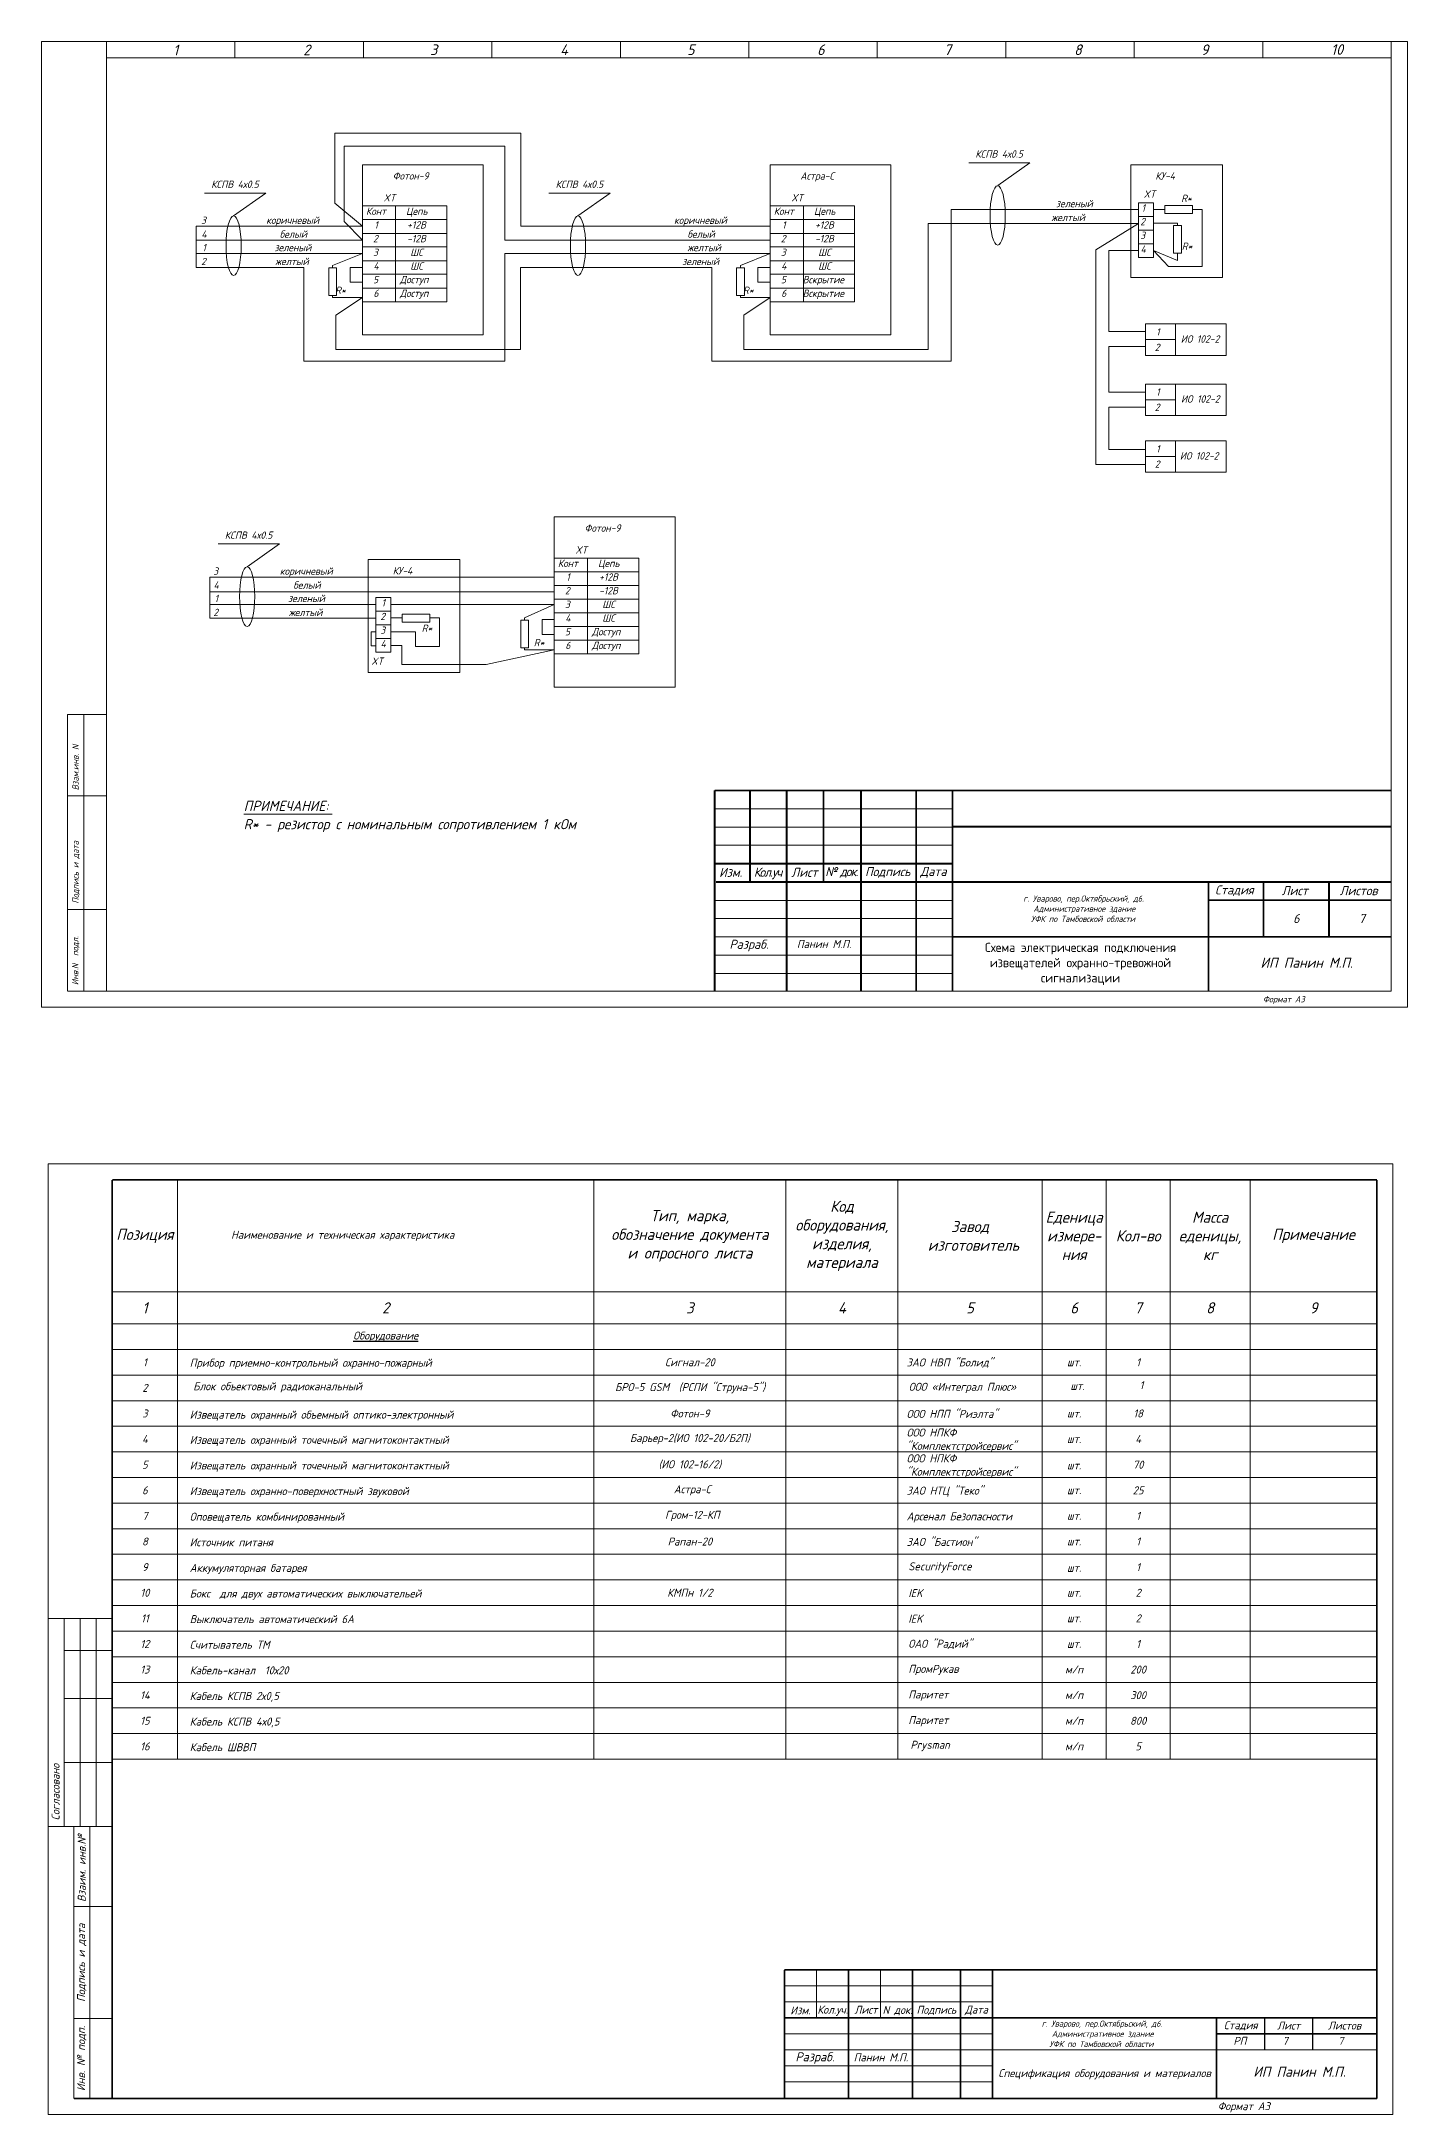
# Model space of a CAD drawing. Header units: inches. Extents: x 859 to 3530, y 393 to 1744.
# Drawn here: x 3395.4 to 3529.8, y 919.7 to 1123.7 of the extents above; entities that cross this region are included whole.
import ezdxf

# ---------------------------------------------------------------- set-up
doc = ezdxf.new("R2010")
doc.units = ezdxf.units.IN
doc.header["$MEASUREMENT"] = 0
doc.linetypes.add('Caddy_Solid', pattern=[0])
doc.linetypes.add('НЕВИДИМАЯ', pattern=[9.525, 6.35, -3.175])
doc.layers.add('DESC', color=7, linetype='Continuous')
doc.styles.get("Standard").update_dxf_attribs({"font": 'GOST_Common Italic_0.ttf'})

msp = doc.modelspace()

# ---------------------------------------------------------------- linework, layer by layer
at = {"layer": 'DESC', "linetype": 'Caddy_Solid', "lineweight": 15}
for p, q in [((3401.81, 1122.11), (3401.81, 1123.71)), ((3401.81, 1122.09), (3528.21, 1122.09)), ((3401.81, 1122.09), (3401.81, 1030.27)), ((3414.45, 1122.11), (3414.45, 1123.71)), ((3427.09, 1122.11), (3427.09, 1123.71)), ((3439.73, 1122.11), (3439.73, 1123.71)), ((3452.37, 1122.11), (3452.37, 1123.71)), ((3465.01, 1122.11), (3465.01, 1123.71)), ((3477.65, 1122.11), (3477.65, 1123.71)), ((3490.29, 1122.11), (3490.29, 1123.71)), ((3502.93, 1122.11), (3502.93, 1123.71)), ((3515.57, 1122.11), (3515.57, 1123.71)), ((3528.21, 1122.11), (3528.21, 1123.71)), ((3528.21, 1122.09), (3528.21, 1030.27)), ((3397.97, 1030.29), (3397.97, 1057.49)), ((3397.97, 1057.49), (3401.81, 1057.49)), ((3399.57, 1057.49), (3399.57, 1030.29)), ((3397.97, 1049.47), (3401.81, 1049.47)), ((3397.97, 1038.29), (3401.81, 1038.29)), ((3528.21, 1030.27), (3397.97, 1030.27))]:
    msp.add_line(p, q, dxfattribs=at)
at = {"layer": 'DESC', "color": 0, "lineweight": 15}
for p, q in [((3424.27, 1107.8), (3424.27, 1114.7)), ((3424.27, 1114.7), (3442.58, 1114.7)), ((3442.58, 1114.7), (3442.58, 1105.54)), ((3425.2, 1106.01), (3425.2, 1113.4)), ((3425.2, 1113.4), (3441.01, 1113.4)), ((3441.01, 1113.4), (3441.01, 1104.17)), ((3492.66, 1111.77), (3486.64, 1111.77)), ((3489.49, 1109.53), (3492.66, 1111.77)), ((3417.48, 1108.79), (3411.46, 1108.79)), ((3414.32, 1106.55), (3417.48, 1108.79)), ((3426.99, 1105.54), (3424.27, 1107.8)), ((3451.37, 1108.79), (3445.34, 1108.79)), ((3448.2, 1106.55), (3451.37, 1108.79)), ((3503.35, 1107.84), (3504.81, 1107.84)), ((3503.35, 1107.84), (3503.35, 1102.46)), ((3504.81, 1107.84), (3504.81, 1106.5)), ((3426.99, 1104.17), (3425.2, 1106.01)), ((3426.99, 1107.53), (3430.26, 1107.53)), ((3430.26, 1106.18), (3426.99, 1106.18)), ((3426.99, 1106.18), (3430.26, 1106.18)), ((3430.26, 1107.53), (3430.26, 1106.18)), ((3430.26, 1107.53), (3435.29, 1107.53)), ((3435.29, 1106.18), (3430.26, 1106.18)), ((3430.26, 1106.18), (3430.26, 1104.83)), ((3430.26, 1106.18), (3435.29, 1106.18)), ((3435.29, 1107.53), (3435.29, 1106.18)), ((3435.29, 1106.18), (3435.29, 1104.83)), ((3467.11, 1107.53), (3470.39, 1107.53)), ((3470.39, 1106.18), (3467.11, 1106.18)), ((3467.11, 1106.18), (3470.39, 1106.18)), ((3470.39, 1107.53), (3470.39, 1106.18)), ((3470.39, 1107.53), (3475.41, 1107.53)), ((3475.41, 1106.18), (3470.39, 1106.18)), ((3470.39, 1106.18), (3470.39, 1104.83)), ((3470.39, 1106.18), (3475.41, 1106.18)), ((3475.41, 1107.53), (3475.41, 1106.18)), ((3475.41, 1106.18), (3475.41, 1104.83)), ((3482.65, 1093.4), (3482.65, 1105.81)), ((3482.65, 1105.81), (3491.86, 1105.81)), ((3484.92, 1092.26), (3484.92, 1107.18)), ((3484.92, 1107.18), (3491.86, 1107.18)), ((3503.35, 1107.18), (3491.86, 1107.18)), ((3503.35, 1105.81), (3491.86, 1105.81)), ((3503.35, 1105.81), (3499.16, 1103.2)), ((3504.81, 1106.5), (3503.35, 1106.5)), ((3503.35, 1106.5), (3504.81, 1106.5)), ((3505.74, 1107.17), (3504.81, 1107.17)), ((3504.81, 1106.5), (3504.81, 1105.15)), ((3504.81, 1105.82), (3507.18, 1105.82)), ((3505.93, 1107.17), (3505.74, 1107.17)), ((3508.65, 1107.56), (3505.93, 1107.56)), ((3505.93, 1107.56), (3505.93, 1106.78)), ((3505.93, 1106.78), (3508.65, 1106.78)), ((3507.18, 1105.82), (3507.18, 1105.77)), ((3507.18, 1105.59), (3507.18, 1105.77)), ((3508.65, 1106.78), (3508.65, 1107.56)), ((3508.65, 1107.17), (3508.89, 1107.17)), ((3508.89, 1107.17), (3509.61, 1107.17)), ((3509.61, 1107.17), (3509.61, 1101.58)), ((3426.99, 1105.54), (3410.65, 1105.54)), ((3410.65, 1105.54), (3410.65, 1101.48)), ((3426.99, 1104.17), (3410.65, 1104.17)), ((3430.26, 1104.83), (3426.99, 1104.83)), ((3426.99, 1104.83), (3430.26, 1104.83)), ((3435.29, 1104.83), (3430.26, 1104.83)), ((3430.26, 1104.83), (3430.26, 1103.49)), ((3430.26, 1104.83), (3435.29, 1104.83)), ((3435.29, 1104.83), (3435.29, 1103.49)), ((3441.01, 1104.17), (3456, 1104.17)), ((3442.58, 1105.54), (3455.61, 1105.54)), ((3467.11, 1105.54), (3455.61, 1105.54)), ((3467.11, 1104.17), (3455.61, 1104.17)), ((3470.39, 1104.83), (3467.11, 1104.83)), ((3467.11, 1104.83), (3470.39, 1104.83)), ((3475.41, 1104.83), (3470.39, 1104.83)), ((3470.39, 1104.83), (3470.39, 1103.49)), ((3470.39, 1104.83), (3475.41, 1104.83)), ((3475.41, 1104.83), (3475.41, 1103.49)), ((3504.81, 1105.15), (3503.35, 1105.15)), ((3503.35, 1105.15), (3504.81, 1105.15)), ((3504.81, 1103.81), (3503.35, 1103.81)), ((3503.35, 1103.81), (3504.81, 1103.81)), ((3504.81, 1105.15), (3504.81, 1103.81)), ((3504.81, 1103.81), (3504.81, 1102.46)), ((3507.58, 1105.59), (3506.79, 1105.59)), ((3506.79, 1105.59), (3506.79, 1102.87)), ((3507.58, 1102.87), (3507.58, 1105.59)), ((3426.99, 1102.84), (3410.65, 1102.84)), ((3424.06, 1101.67), (3426.99, 1102.84)), ((3424.06, 1101.43), (3424.06, 1101.67)), ((3430.26, 1103.49), (3426.99, 1103.49)), ((3426.99, 1103.49), (3430.26, 1103.49)), ((3430.26, 1102.14), (3426.99, 1102.14)), ((3426.99, 1102.14), (3430.26, 1102.14)), ((3435.29, 1103.49), (3430.26, 1103.49)), ((3430.26, 1103.49), (3430.26, 1102.14)), ((3430.26, 1103.49), (3435.29, 1103.49)), ((3435.29, 1102.14), (3430.26, 1102.14)), ((3430.26, 1102.14), (3430.26, 1100.8)), ((3430.26, 1102.14), (3435.29, 1102.14)), ((3435.29, 1103.49), (3435.29, 1102.14)), ((3435.29, 1102.14), (3435.29, 1100.8)), ((3441.01, 1092.26), (3441.01, 1102.84)), ((3441.01, 1102.84), (3455.61, 1102.84)), ((3467.11, 1102.84), (3455.61, 1102.84)), ((3464.19, 1101.67), (3467.11, 1102.84)), ((3464.19, 1101.43), (3464.19, 1101.67)), ((3470.39, 1103.49), (3467.11, 1103.49)), ((3467.11, 1103.49), (3470.39, 1103.49)), ((3470.39, 1102.14), (3467.11, 1102.14)), ((3467.11, 1102.14), (3470.39, 1102.14)), ((3475.41, 1103.49), (3470.39, 1103.49)), ((3470.39, 1103.49), (3470.39, 1102.14)), ((3470.39, 1103.49), (3475.41, 1103.49)), ((3475.41, 1102.14), (3470.39, 1102.14)), ((3470.39, 1102.14), (3470.39, 1100.8)), ((3470.39, 1102.14), (3475.41, 1102.14)), ((3475.41, 1103.49), (3475.41, 1102.14)), ((3475.41, 1102.14), (3475.41, 1100.8)), ((3499.16, 1103.2), (3499.16, 1082.08)), ((3500.42, 1095.16), (3500.42, 1103.13)), ((3500.42, 1103.13), (3503.35, 1103.13)), ((3503.35, 1102.46), (3504.81, 1102.46)), ((3506.3, 1101.58), (3504.81, 1103.13)), ((3507.18, 1102.17), (3504.81, 1103.13)), ((3506.79, 1102.87), (3507.58, 1102.87)), ((3507.18, 1102.87), (3507.18, 1102.63)), ((3507.18, 1102.63), (3507.18, 1102.17)), ((3421.24, 1101.48), (3410.65, 1101.48)), ((3421.24, 1101.48), (3421.24, 1092.26)), ((3423.67, 1101.43), (3423.67, 1098.71)), ((3424.45, 1101.43), (3423.67, 1101.43)), ((3424.45, 1098.71), (3424.45, 1101.43)), ((3426.99, 1101.48), (3425.77, 1101.48)), ((3425.77, 1101.48), (3425.77, 1100.04)), ((3425.77, 1100.04), (3426.99, 1100.04)), ((3430.26, 1100.8), (3426.99, 1100.8)), ((3426.99, 1100.8), (3430.26, 1100.8)), ((3435.29, 1100.8), (3430.26, 1100.8)), ((3430.26, 1100.8), (3430.26, 1099.45)), ((3430.26, 1100.8), (3435.29, 1100.8)), ((3435.29, 1100.8), (3435.29, 1099.45)), ((3442.53, 1093.4), (3442.53, 1101.48)), ((3442.53, 1101.48), (3455.61, 1101.48)), ((3461.36, 1101.48), (3455.61, 1101.48)), ((3461.36, 1101.48), (3461.36, 1092.26)), ((3463.79, 1101.43), (3463.79, 1098.71)), ((3464.58, 1101.43), (3463.79, 1101.43)), ((3464.58, 1098.71), (3464.58, 1101.43)), ((3467.11, 1101.48), (3465.89, 1101.48)), ((3465.89, 1101.48), (3465.89, 1100.04)), ((3465.89, 1100.04), (3467.11, 1100.04)), ((3470.39, 1100.8), (3467.11, 1100.8)), ((3467.11, 1100.8), (3470.39, 1100.8)), ((3475.41, 1100.8), (3470.39, 1100.8)), ((3470.39, 1100.8), (3470.39, 1099.45)), ((3470.39, 1100.8), (3475.41, 1100.8)), ((3475.41, 1100.8), (3475.41, 1099.45)), ((3509.61, 1101.58), (3506.3, 1101.58)), ((3423.67, 1098.71), (3424.45, 1098.71)), ((3424.06, 1098.71), (3424.06, 1098.52)), ((3424.06, 1098.52), (3426.99, 1098.52)), ((3426.99, 1098.52), (3424.38, 1096.77)), ((3430.26, 1099.45), (3426.99, 1099.45)), ((3426.99, 1099.45), (3430.26, 1099.45)), ((3430.26, 1098.1), (3426.99, 1098.1)), ((3435.29, 1099.45), (3430.26, 1099.45)), ((3430.26, 1099.45), (3430.26, 1098.1)), ((3430.26, 1099.45), (3435.29, 1099.45)), ((3435.29, 1098.1), (3430.26, 1098.1)), ((3435.29, 1099.45), (3435.29, 1098.1)), ((3463.79, 1098.71), (3464.58, 1098.71)), ((3464.19, 1098.71), (3464.19, 1098.52)), ((3464.19, 1098.52), (3467.11, 1098.52)), ((3467.11, 1098.52), (3464.5, 1096.77)), ((3470.39, 1099.45), (3467.11, 1099.45)), ((3467.11, 1099.45), (3470.39, 1099.45)), ((3470.39, 1098.1), (3467.11, 1098.1)), ((3475.41, 1099.45), (3470.39, 1099.45)), ((3470.39, 1099.45), (3470.39, 1098.1)), ((3470.39, 1099.45), (3475.41, 1099.45)), ((3475.41, 1098.1), (3470.39, 1098.1)), ((3475.41, 1099.45), (3475.41, 1098.1)), ((3424.38, 1096.77), (3424.38, 1093.4)), ((3464.5, 1096.77), (3464.5, 1093.4)), ((3504.03, 1095.16), (3500.42, 1095.16)), ((3500.42, 1089.19), (3500.42, 1093.69)), ((3500.42, 1093.69), (3504.03, 1093.69)), ((3504.03, 1094.37), (3506.99, 1094.37)), ((3421.24, 1092.26), (3441.01, 1092.26)), ((3424.38, 1093.4), (3442.53, 1093.4)), ((3461.36, 1092.26), (3484.92, 1092.26)), ((3464.5, 1093.4), (3482.65, 1093.4)), ((3504.03, 1089.19), (3500.42, 1089.19)), ((3500.42, 1083.56), (3500.42, 1087.74)), ((3500.42, 1087.74), (3504.03, 1087.74)), ((3504.03, 1088.46), (3506.99, 1088.46)), ((3504.03, 1083.56), (3500.42, 1083.56)), ((3499.16, 1082.08), (3504.03, 1082.08)), ((3504.03, 1082.87), (3506.99, 1082.87)), ((3418.82, 1074.26), (3412.79, 1074.26)), ((3415.65, 1072.02), (3418.82, 1074.26)), ((3445.87, 1071.01), (3411.98, 1071.01)), ((3411.98, 1071.01), (3411.98, 1066.95)), ((3445.87, 1072.88), (3449.15, 1072.88)), ((3449.15, 1071.53), (3445.87, 1071.53)), ((3445.87, 1071.53), (3449.15, 1071.53)), ((3449.15, 1072.88), (3449.15, 1071.53)), ((3449.15, 1072.88), (3454.18, 1072.88)), ((3454.18, 1071.53), (3449.15, 1071.53)), ((3449.15, 1071.53), (3449.15, 1070.19)), ((3449.15, 1071.53), (3454.18, 1071.53)), ((3454.18, 1072.88), (3454.18, 1071.53)), ((3454.18, 1071.53), (3454.18, 1070.19)), ((3445.87, 1069.56), (3411.98, 1069.56)), ((3428.32, 1069), (3429.78, 1069)), ((3428.32, 1069), (3428.32, 1063.61)), ((3429.78, 1069), (3429.78, 1067.65)), ((3449.15, 1070.19), (3445.87, 1070.19)), ((3445.87, 1070.19), (3449.15, 1070.19)), ((3454.18, 1070.19), (3449.15, 1070.19)), ((3449.15, 1070.19), (3449.15, 1068.84)), ((3449.15, 1070.19), (3454.18, 1070.19)), ((3454.18, 1070.19), (3454.18, 1068.84)), ((3428.32, 1068.31), (3411.98, 1068.31)), ((3428.32, 1066.95), (3411.98, 1066.95)), ((3429.78, 1067.65), (3428.32, 1067.65)), ((3428.32, 1067.65), (3429.78, 1067.65)), ((3429.78, 1068.32), (3445.87, 1068.32)), ((3429.78, 1067.65), (3429.78, 1066.3)), ((3430.71, 1066.98), (3429.78, 1066.98)), ((3430.9, 1066.98), (3430.71, 1066.98)), ((3433.62, 1067.37), (3430.9, 1067.37)), ((3430.9, 1067.37), (3430.9, 1066.58)), ((3433.62, 1066.58), (3433.62, 1067.37)), ((3433.62, 1066.98), (3433.86, 1066.98)), ((3433.86, 1066.98), (3434.58, 1066.98)), ((3434.58, 1066.98), (3434.58, 1064.18)), ((3442.95, 1067), (3445.87, 1068.32)), ((3442.95, 1066.76), (3442.95, 1067)), ((3449.15, 1068.84), (3445.87, 1068.84)), ((3445.87, 1068.84), (3449.15, 1068.84)), ((3449.15, 1067.49), (3445.87, 1067.49)), ((3445.87, 1067.49), (3449.15, 1067.49)), ((3454.18, 1068.84), (3449.15, 1068.84)), ((3449.15, 1068.84), (3449.15, 1067.49)), ((3449.15, 1068.84), (3454.18, 1068.84)), ((3454.18, 1067.49), (3449.15, 1067.49)), ((3449.15, 1067.49), (3449.15, 1066.15)), ((3449.15, 1067.49), (3454.18, 1067.49)), ((3454.18, 1068.84), (3454.18, 1067.49)), ((3454.18, 1067.49), (3454.18, 1066.15)), ((3428.32, 1065.61), (3427.84, 1065.61)), ((3427.84, 1065.61), (3427.84, 1064.25)), ((3429.78, 1066.3), (3428.32, 1066.3)), ((3428.32, 1066.3), (3429.78, 1066.3)), ((3429.78, 1064.96), (3428.32, 1064.96)), ((3428.32, 1064.96), (3429.78, 1064.96)), ((3429.78, 1066.3), (3429.78, 1064.96)), ((3432.21, 1065.63), (3429.78, 1065.63)), ((3429.78, 1064.96), (3429.78, 1063.61)), ((3430.9, 1066.58), (3433.62, 1066.58)), ((3432.21, 1064.18), (3432.21, 1065.63)), ((3442.56, 1066.76), (3442.56, 1064.04)), ((3443.34, 1066.76), (3442.56, 1066.76)), ((3443.34, 1064.04), (3443.34, 1066.76)), ((3445.87, 1066.82), (3444.66, 1066.82)), ((3444.66, 1066.82), (3444.66, 1065.37)), ((3444.66, 1065.37), (3445.87, 1065.37)), ((3449.15, 1066.15), (3445.87, 1066.15)), ((3445.87, 1066.15), (3449.15, 1066.15)), ((3454.18, 1066.15), (3449.15, 1066.15)), ((3449.15, 1066.15), (3449.15, 1064.8)), ((3449.15, 1066.15), (3454.18, 1066.15)), ((3454.18, 1066.15), (3454.18, 1064.8)), ((3427.84, 1064.25), (3428.32, 1064.25)), ((3428.32, 1063.61), (3429.78, 1063.61)), ((3429.78, 1064.28), (3430.86, 1064.28)), ((3430.86, 1064.28), (3430.86, 1062.39)), ((3434.58, 1064.18), (3432.21, 1064.18)), ((3439.16, 1062.39), (3445.87, 1063.86)), ((3442.56, 1064.04), (3443.34, 1064.04)), ((3442.95, 1064.04), (3442.95, 1063.86)), ((3442.95, 1063.86), (3445.87, 1063.86)), ((3449.15, 1064.8), (3445.87, 1064.8)), ((3445.87, 1064.8), (3449.15, 1064.8)), ((3449.15, 1063.45), (3445.87, 1063.45)), ((3454.18, 1064.8), (3449.15, 1064.8)), ((3449.15, 1064.8), (3449.15, 1063.45)), ((3449.15, 1064.8), (3454.18, 1064.8)), ((3454.18, 1063.45), (3449.15, 1063.45)), ((3454.18, 1064.8), (3454.18, 1063.45)), ((3430.86, 1062.39), (3439.16, 1062.39)), ((3415.31, 1047.69), (3424.03, 1047.69))]:
    msp.add_line(p, q, dxfattribs=at)
at = {"layer": 'DESC', "color": 7, "lineweight": 15}
for p, q in [((3461.64, 1048.21), (3485.04, 1048.21)), ((3461.64, 1046.41), (3485.04, 1046.41)), ((3461.64, 1037.41), (3485.04, 1037.41)), ((3461.64, 1035.61), (3485.04, 1035.61)), ((3461.64, 1033.81), (3485.04, 1033.81)), ((3461.61, 1032.01), (3485.04, 1032.01)), ((3396.08, 919.71), (3396.08, 1013.27)), ((3396.08, 1013.27), (3528.38, 1013.27)), ((3528.38, 1013.27), (3528.38, 919.71)), ((3408.81, 1011.69), (3408.81, 954.68)), ((3449.76, 1011.69), (3449.76, 954.68)), ((3468.66, 1011.69), (3468.66, 954.68)), ((3479.68, 1011.69), (3479.68, 954.68)), ((3493.86, 1011.69), (3493.86, 954.68)), ((3500.16, 1011.69), (3500.16, 954.68)), ((3506.46, 1011.69), (3506.46, 954.68)), ((3514.33, 1011.69), (3514.33, 954.68)), ((3402.38, 1000.67), (3526.8, 1000.67)), ((3402.38, 997.52), (3526.8, 997.52)), ((3402.38, 995), (3526.8, 995)), ((3402.38, 992.48), (3526.8, 992.48)), ((3402.38, 989.96), (3526.8, 989.96)), ((3402.38, 987.44), (3526.8, 987.44)), ((3402.38, 984.92), (3526.8, 984.92)), ((3402.38, 982.4), (3526.8, 982.4)), ((3402.38, 979.88), (3526.8, 979.88)), ((3402.38, 977.36), (3526.8, 977.36)), ((3402.38, 974.84), (3526.8, 974.84)), ((3402.38, 972.32), (3526.8, 972.32)), ((3402.38, 969.8), (3526.8, 969.8)), ((3402.38, 967.28), (3526.8, 967.28)), ((3402.38, 964.76), (3526.8, 964.76)), ((3402.38, 962.24), (3526.8, 962.24)), ((3402.38, 959.72), (3526.8, 959.72)), ((3402.38, 957.2), (3526.8, 957.2)), ((3402.38, 954.68), (3526.8, 954.68)), ((3468.51, 932.38), (3488.98, 932.38)), ((3471.66, 933.95), (3471.66, 929.23)), ((3477.96, 933.95), (3477.96, 929.23)), ((3468.51, 930.8), (3488.98, 930.8)), ((3468.51, 927.65), (3488.98, 927.65)), ((3468.51, 926.08), (3488.98, 926.08)), ((3468.51, 924.5), (3488.98, 924.5)), ((3488.98, 926.08), (3526.78, 926.08)), ((3468.51, 922.93), (3488.98, 922.93)), ((3528.38, 919.71), (3396.08, 919.71))]:
    msp.add_line(p, q, dxfattribs=at)
at = {"layer": 'DESC', "color": 7, "linetype": 'Continuous', "lineweight": 15}
for p, q in [((3461.7, 1044.61), (3485.07, 1044.61)), ((3461.7, 1039.17), (3484.97, 1039.17))]:
    msp.add_line(p, q, dxfattribs=at)
at = {"layer": 'DESC', "lineweight": 15}
for p, q in [((3402.38, 968.54), (3396.08, 968.54)), ((3397.65, 968.54), (3397.65, 948.06)), ((3399.23, 968.54), (3399.23, 948.06)), ((3400.8, 968.54), (3400.8, 948.06)), ((3402.38, 965.39), (3397.65, 965.39)), ((3402.38, 960.66), (3397.65, 960.66)), ((3402.38, 954.36), (3397.65, 954.36)), ((3402.38, 948.06), (3396.08, 948.06)), ((3398.6, 948.06), (3398.6, 921.29)), ((3398.6, 948.06), (3402.38, 948.06)), ((3400.17, 948.06), (3400.17, 921.29)), ((3398.6, 940.19), (3402.38, 940.19)), ((3398.6, 929.16), (3402.38, 929.16))]:
    msp.add_line(p, q, dxfattribs=at)
msp.add_lwpolyline([(3395.41, 1028.67), (3529.81, 1028.67), (3529.81, 1123.71), (3395.41, 1123.71)], close=True, dxfattribs=at)
at = {"layer": 'DESC', "color": 0, "lineweight": 15}
for points in [[(3426.99, 1111.57), (3438.86, 1111.57), (3438.86, 1094.83), (3426.99, 1094.83)], [(3467.11, 1111.57), (3478.98, 1111.57), (3478.98, 1094.83), (3467.11, 1094.83)], [(3502.58, 1100.47), (3511.62, 1100.47), (3511.62, 1111.57), (3502.58, 1111.57)], [(3504.03, 1095.91), (3511.96, 1095.91), (3511.96, 1092.82), (3504.03, 1092.82)], [(3504.03, 1095.91), (3506.99, 1095.91), (3506.99, 1092.82), (3504.03, 1092.82)], [(3504.03, 1090), (3511.96, 1090), (3511.96, 1086.92), (3504.03, 1086.92)], [(3504.03, 1090), (3506.99, 1090), (3506.99, 1086.92), (3504.03, 1086.92)], [(3504.03, 1084.41), (3511.96, 1084.41), (3511.96, 1081.33), (3504.03, 1081.33)], [(3504.03, 1084.41), (3506.99, 1084.41), (3506.99, 1081.33), (3504.03, 1081.33)], [(3445.87, 1076.92), (3457.75, 1076.92), (3457.75, 1060.18), (3445.87, 1060.18)], [(3427.55, 1061.62), (3436.59, 1061.62), (3436.59, 1072.72), (3427.55, 1072.72)]]:
    msp.add_lwpolyline(points, close=True, dxfattribs=at)
at = {"layer": 'DESC', "color": 7, "lineweight": 15}
for points, const_width in [([(3461.64, 1050.01), (3528.21, 1050.01)], 0.18), ([(3461.64, 1050.01), (3461.64, 1030.27)], 0.18), ([(3468.73, 1050.01), (3468.73, 1030.27)], 0.18), ([(3476.04, 1050.01), (3476.04, 1030.27)], 0.18), ([(3481.47, 1049.96), (3481.47, 1030.27)], 0.18), ([(3485.04, 1050.01), (3485.04, 1030.27)], 0.18), ([(3485.05, 1046.44), (3528.21, 1046.44)], 0.18), ([(3461.64, 1042.81), (3485.04, 1042.81)], 0.18), ([(3510.24, 1040.98), (3510.24, 1030.27)], 0.18), ([(3515.64, 1040.98), (3515.64, 1035.61)], 0.18), ([(3485.04, 1039.21), (3485.04, 1039.21)], 0.072), ([(3510.24, 1039.21), (3528.21, 1039.21)], 0.18), ([(3485.04, 1035.61), (3528.21, 1035.61)], 0.18), ([(3402.38, 1011.69), (3402.38, 921.29), (3526.8, 921.29)], 0.158), ([(3526.8, 1011.69), (3402.38, 1011.69)], 0.158), ([(3526.8, 921.29), (3526.8, 1011.69)], 0.158), ([(3468.51, 933.95), (3468.51, 921.35)], 0.158), ([(3468.51, 933.95), (3526.78, 933.95)], 0.158), ([(3474.81, 933.95), (3474.81, 921.29)], 0.158), ([(3481.11, 933.95), (3481.11, 921.35)], 0.158), ([(3485.83, 933.95), (3485.83, 921.35)], 0.158), ([(3488.98, 933.95), (3488.98, 921.35)], 0.158), ([(3468.51, 929.23), (3526.78, 929.23)], 0.158), ([(3511.03, 921.29), (3511.03, 929.23)], 0.158), ([(3515.76, 926.08), (3515.76, 929.23)], 0.158), ([(3520.48, 926.08), (3520.48, 929.23)], 0.158), ([(3511.03, 927.65), (3526.78, 927.65)], 0.158)]:
    msp.add_lwpolyline(points, dxfattribs=dict(at, const_width=const_width))
at = {"layer": 'DESC', "color": 7, "linetype": 'Continuous', "lineweight": 15, "const_width": 0.18}
for points in [[(3465.12, 1041.11), (3465.12, 1050.01)], [(3472.36, 1041), (3472.36, 1050.01)], [(3461.77, 1041), (3528.21, 1041)]]:
    msp.add_lwpolyline(points, dxfattribs=at)
at = {"layer": 'DESC', "linetype": 'Continuous', "lineweight": 15, "const_width": 0.18}
msp.add_lwpolyline([(3522.09, 1041), (3522.09, 1035.61)], dxfattribs=at)
at = {"layer": 'DESC', "lineweight": 15, "const_width": 0.158}
msp.add_lwpolyline([(3398.6, 921.29), (3402.38, 921.29)], dxfattribs=at)
at = {"layer": 'DESC', "color": 0, "lineweight": 15}
for centre in [(3489.49, 1106.59), (3414.32, 1103.61), (3448.2, 1103.61), (3415.65, 1069.08)]:
    msp.add_ellipse(centre, major_axis=(0, -2.93), ratio=0.255671, dxfattribs=at)

# ---------------------------------------------------------------- texts
at = {"layer": 'DESC', "lineweight": 15}
for s, height, p in [('1', 1.05, (3408.37, 1122.35)), ('2', 1.05, (3421.17, 1122.35)), ('3', 1.05, (3433.65, 1122.37)), ('4', 1.05, (3446.45, 1122.37)), ('5', 1.05, (3458.93, 1122.37)), ('6', 1.05, (3471.73, 1122.37)), ('7', 1.05, (3484.21, 1122.37)), ('8', 1.05, (3497.01, 1122.37)), ('9', 1.05, (3509.49, 1122.37)), ('10', 1.048, (3522.29, 1122.4)), ('Формат А3', 0.629, (3515.59, 1029.15))]:
    msp.add_text(s, height=height, dxfattribs=at).set_placement(p)
for s, p in [('Взам.инв. N', (3399.08, 1050.02)), ('Подпись и дата', (3399.08, 1038.87)), ('Инв.N  подл.', (3399.05, 1030.85))]:
    msp.add_text(s, height=0.6288, rotation=90, dxfattribs=at).set_placement(p)
at = {"layer": 'DESC', "color": 7}
for s, height, p in [('Прибор приемно-контрольный охранно-пожарный ', 0.7875, (3410, 993.3)), ('Блок объектовый радиоканальный ', 0.7875, (3410.34, 990.98)), ('Извещатель охранный объемный оптико-электронный', 0.7875, (3410, 988.19)), ('Извещатель охранный точечный магнитоконтактный ', 0.7875, (3410, 985.71)), ('Извещатель охранный точечный магнитоконтактный ', 0.7875, (3410, 983.19)), ('Извещатель охранно-поверхностный звуковой', 0.7875, (3410, 980.67)), ('Оповещатель комбинированный', 0.7875, (3410, 978.15)), ('Источник питаня ', 0.7875, (3410, 975.63)), ('Аккумуляторная батарея ', 0.7875, (3410, 973.11)), ('Бокс  для двух автоматических выключательей', 0.7875, (3410, 970.59)), ('Выключатель автоматический 6А', 0.7875, (3410, 968.07)), ('Считыватель ТМ ', 0.7875, (3410, 965.55)), ('Кабель-канал  10х20', 0.7875, (3410, 963.03)), ('Кабель КСПВ 2х0,5', 0.7875, (3410, 960.51)), ('Кабель КСПВ 4х0,5', 0.7875, (3410, 957.99)), ('Кабель ШВВП', 0.7875, (3410, 955.47)), ('Кол.уч.', 0.787, (3471.75, 929.64)), ('Лист', 0.787, (3475.4, 929.63)), ('N док.', 0.787, (3478.17, 929.61)), ('РП', 0.787, (3512.68, 926.57)), ('7', 0.787, (3517.51, 926.57)), ('7', 0.787, (3522.98, 926.57))]:
    msp.add_text(s, height=height, dxfattribs=at).set_placement(p)
at = {"layer": 'DESC', "color": 0, "lineweight": 15, "attachment_point": 1}
for s, width, heights, insert, char_height in [('КСПВ 4х0.5', 11.8019, [0.819], (3487.29, 1113), 0.72), ('КСПВ 4х0.5', 7.3081, [1.09], (3412.11, 1110.02), 0.72), ('\\pi2.981;Фотон-9', 9.8953, [1.61], (3426.99, 1110.84), 0.72), ('КСПВ 4х0.5', 9.4651, [1.09], (3446, 1110.02), 0.72), ('\\pi2.96136;Астра-С', 9.8953, [1.61], (3467.11, 1110.84), 0.72), ('\\pi2.78066;КУ-4', 7.7595, [1.61], (3502.22, 1110.84), 0.72), ('\\pi1.31405;XT', 2.603, [4.06], (3427.75, 1108.69), 0.72), ('\\pi1.31405;XT', 2.603, [4.06], (3467.87, 1108.69), 0.72), ('зеленый', 2.603, [0.786], (3495.22, 1108.12), 0.72), ('\\pi1.31405;XT', 2.603, [4.06], (3502.53, 1109.05), 0.72), ('\\pi0.80102;R*', 2.603, [4.06], (3506.74, 1108.63), 0.72), ('\\pi1.04621;3', 2.603, [0.786], (3410.07, 1106.48), 0.72), ('\\pi-1.32761;коричневый', 2.603, [0.786], (3418.85, 1106.48), 0.72), ('\\pi0.35132;Конт', 2.603, [4.06], (3426.99, 1107.37), 0.72), ('\\pi1.17084;1', 2.603, [4.06], (3426.99, 1106.02), 0.72), ('\\pi1.02068;Цепь', 4.1599, [4.06], (3430.26, 1107.37), 0.72), ('\\pi1.12649;+12В', 4.1599, [4.06], (3430.26, 1106.02), 0.72), ('\\pi-1.32761;коричневый', 2.603, [0.786], (3458.97, 1106.48), 0.72), ('\\pi0.35132;Конт', 2.603, [4.06], (3467.11, 1107.37), 0.72), ('\\pi1.17084;1', 2.603, [4.06], (3467.11, 1106.02), 0.72), ('\\pi1.02068;Цепь', 4.1599, [4.06], (3470.39, 1107.37), 0.72), ('\\pi1.12649;+12В', 4.1599, [4.06], (3470.39, 1106.02), 0.72), ('\\pi-0.43252;желтый', 2.603, [0.786], (3495.22, 1106.75), 0.72), ('\\pi1.04593;2', 2.603, [4.06], (3502.47, 1106.34), 0.72), ('\\pi1.17084;1', 2.603, [4.06], (3502.47, 1107.68), 0.72), ('\\pi1.07921;4', 2.603, [0.786], (3410.07, 1105.11), 0.72), ('\\pi1.17084;1', 2.603, [0.786], (3410.07, 1103.79), 0.72), ('\\pi-0.52088;зеленый', 2.603, [0.786], (3418.85, 1103.79), 0.72), ('белый', 2.603, [0.786], (3418.85, 1105.11), 0.72), ('\\pi1.04593;2', 2.603, [4.06], (3426.99, 1104.67), 0.72), ('\\pi1.12186;-12В', 4.1599, [4.06], (3430.26, 1104.67), 0.72), ('желтый', 2.603, [0.786], (3458.97, 1103.79), 0.72), ('белый', 2.603, [0.786], (3458.97, 1105.11), 0.72), ('\\pi1.04593;2', 2.603, [4.06], (3467.11, 1104.67), 0.72), ('\\pi1.12186;-12В', 4.1599, [4.06], (3470.39, 1104.67), 0.72), ('\\pi1.04621;3', 2.603, [4.06], (3502.47, 1104.99), 0.72), ('\\pi1.07921;4', 2.603, [4.06], (3502.47, 1103.64), 0.72), ('\\pi0.80102;R*', 2.603, [4.06], (3506.8, 1103.92), 0.72), ('\\pi1.04593;2', 2.603, [0.786], (3410.07, 1102.42), 0.72), ('\\pi-0.43252;желтый', 2.603, [0.786], (3418.85, 1102.42), 0.72), ('\\pi1.04621;3', 2.603, [4.06], (3426.99, 1103.33), 0.72), ('\\pi1.07921;4', 2.603, [4.06], (3426.99, 1101.98), 0.72), ('\\pi1.43549;ШС', 4.1599, [4.06], (3430.26, 1103.33), 0.72), ('\\pi1.43549;ШС', 4.1599, [4.06], (3430.26, 1101.98), 0.72), ('\\pi-0.52088;зеленый', 2.603, [0.786], (3458.97, 1102.42), 0.72), ('\\pi1.04621;3', 2.603, [4.06], (3467.11, 1103.33), 0.72), ('\\pi1.07921;4', 2.603, [4.06], (3467.11, 1101.98), 0.72), ('\\pi1.43549;ШС', 4.1599, [4.06], (3470.39, 1103.33), 0.72), ('\\pi1.43549;ШС', 4.1599, [4.06], (3470.39, 1101.98), 0.72), ('\\pi0.80102;R*', 2.603, [4.06], (3423.51, 1099.58), 0.72), ('\\pi1.04839;5', 2.603, [4.06], (3426.99, 1100.64), 0.72), ('\\pi0.41768;Доступ', 4.1599, [4.06], (3430.26, 1100.64), 0.72), ('\\pi0.80102;R*', 2.603, [4.06], (3463.63, 1099.58), 0.72), ('\\pi1.04839;5', 2.603, [4.06], (3467.11, 1100.64), 0.72), ('\\pi-0.08632;Вскрытие', 4.1599, [4.06], (3470.39, 1100.64), 0.72), ('\\pi1.08384;6', 2.603, [4.06], (3426.99, 1099.29), 0.72), ('\\pi0.41768;Доступ', 4.1599, [4.06], (3430.26, 1099.29), 0.72), ('\\pi1.08384;6', 2.603, [4.06], (3467.11, 1099.29), 0.72), ('\\pi-0.08632;Вскрытие', 4.1599, [4.06], (3470.39, 1099.29), 0.72), ('\\pi1.17084;1', 2.603, [4.06], (3503.91, 1095.49), 0.72), ('\\pi1.04593;2', 2.603, [4.06], (3503.9, 1093.97), 0.72), ('\\pi0.27252;ИО 102-2', 4.4347, [3.31], (3507.23, 1094.79), 0.72), ('\\pi1.17084;1', 2.603, [4.06], (3503.91, 1089.58), 0.72), ('\\pi1.04593;2', 2.603, [4.06], (3503.9, 1088.07), 0.72), ('\\pi0.27252;ИО 102-2', 4.4347, [3.31], (3507.25, 1088.89), 0.72), ('\\pi1.17084;1', 2.603, [4.06], (3503.91, 1083.99), 0.72), ('\\pi0.27252;ИО 102-2', 4.4347, [3.31], (3507.14, 1083.29), 0.72), ('\\pi1.04593;2', 2.603, [4.06], (3503.9, 1082.48), 0.72), ('\\pi2.981;Фотон-9', 9.8953, [1.61], (3445.87, 1076.19), 0.72), ('\\pi1.31405;XT', 2.603, [4.06], (3446.63, 1074.04), 0.72), ('\\pi1.04621;3', 2.603, [0.786], (3411.27, 1071.95), 0.72), ('\\pi-1.32761;коричневый', 2.603, [0.786], (3420.19, 1071.95), 0.72), ('\\pi2.78066;КУ-4', 7.7595, [1.61], (3427.19, 1071.99), 0.72), ('\\pi0.35132;Конт', 2.603, [4.06], (3445.87, 1072.72), 0.72), ('\\pi1.17084;1', 2.603, [4.06], (3445.87, 1071.37), 0.72), ('\\pi1.02068;Цепь', 4.1599, [4.06], (3449.15, 1072.72), 0.72), ('\\pi1.12649;+12В', 4.1599, [4.06], (3449.15, 1071.37), 0.72), ('\\pi1.07921;4', 2.603, [0.786], (3411.27, 1070.58), 0.72), ('\\pi1.17084;1', 2.603, [0.786], (3411.27, 1069.26), 0.72), ('\\pi-0.52088;зеленый', 2.603, [0.786], (3420.19, 1069.26), 0.72), ('белый', 2.603, [0.786], (3420.19, 1070.58), 0.72), ('\\pi1.04593;2', 2.603, [4.06], (3445.87, 1070.03), 0.72), ('\\pi1.12186;-12В', 4.1599, [4.06], (3449.15, 1070.03), 0.72), ('\\pi1.04593;2', 2.603, [0.786], (3411.27, 1067.89), 0.72), ('\\pi-0.43252;желтый', 2.603, [0.786], (3420.19, 1067.89), 0.72), ('\\pi1.04593;2', 2.603, [4.06], (3427.7, 1067.49), 0.72), ('\\pi1.17084;1', 2.603, [4.06], (3427.7, 1068.84), 0.72), ('\\pi1.04621;3', 2.603, [4.06], (3445.87, 1068.68), 0.72), ('\\pi1.07921;4', 2.603, [4.06], (3445.87, 1067.33), 0.72), ('\\pi1.43549;ШС', 4.1599, [4.06], (3449.15, 1068.68), 0.72), ('\\pi1.43549;ШС', 4.1599, [4.06], (3449.15, 1067.33), 0.72), ('\\pi1.04621;3', 2.603, [4.06], (3427.7, 1066.14), 0.72), ('\\pi0.80102;R*', 2.603, [4.06], (3432.02, 1066.33), 0.72), ('\\pi0.80102;R*', 2.603, [4.06], (3443.05, 1064.92), 0.72), ('\\pi1.04839;5', 2.603, [4.06], (3445.87, 1065.99), 0.72), ('\\pi0.41768;Доступ', 4.1599, [4.06], (3449.15, 1065.99), 0.72), ('\\pi1.31405;XT', 2.603, [4.06], (3426.55, 1063.09), 0.72), ('\\pi1.07921;4', 2.603, [4.06], (3427.7, 1064.8), 0.72), ('\\pi1.08384;6', 2.603, [4.06], (3445.87, 1064.64), 0.72), ('\\pi0.41768;Доступ', 4.1599, [4.06], (3449.15, 1064.64), 0.72), ('ПРИМЕЧАНИЕ:', 12.0546, [0.819], (3415.31, 1048.99), 1), ('R* - резистор с номинальным сопротивлением 1 кОм', 34.4536, [0.857], (3415.31, 1047.19), 1), ('\\pi23.5148;г. Уварово, пер.Октябрьский, д6.\\P\\pi24.5048;Административное здание \\P\\pi24.27003;УФК по Тамбовской области', 59.1919, [0], (3468.5, 1039.67), 0.6), ('\\pi23.5148;г. Уварово, пер.Октябрьский, д6.\\P\\pi24.5048;Административное здание \\P\\pi24.27003;УФК по Тамбовской области', 59.1919, [0], (3470.31, 928.96), 0.6)]:
    msp.add_mtext_dynamic_manual_height_columns(s, width=width, gutter_width=1, heights=heights, dxfattribs=dict(at, insert=insert, char_height=char_height))
at = {"layer": 'DESC', "color": 0, "lineweight": 15}
note = msp.add_mtext_dynamic_manual_height_columns('КСПВ ', width=4.7916, gutter_width=1, heights=[0.819, 0], dxfattribs=dict(at, insert=(3413.45, 1075.49), char_height=0.72, attachment_point=1))
for column, words in zip(note.columns.linked_columns, ['4х0.5']):
    column.text = words
at = {"layer": 'DESC', "color": 0, "lineweight": 15, "char_height": 0.9, "attachment_point": 5}
for s, insert, width in [('{\\T0.85;№ док.}', (3474.13, 1041.95), 3.6803), ('Подпись', (3478.67, 1041.95), 5.4), ('Дата', (3483.17, 1041.95), 3.6), ('Изм.', (3463.22, 1041.95), 3.4805), ('{\\T0.85;Кол.уч}', (3466.86, 1041.84), 3.6119), ('Лист', (3470.48, 1041.95), 3.6273), ('Стадия', (3512.78, 1040.15), 5.4), ('Лист', (3518.72, 1040.15), 6.48), ('Листов', (3525, 1040.15), 6.0943), ('6', (3518.87, 1037.41), 6.4543), ('7', (3525.32, 1037.41), 6.4543), ('Разраб.', (3465.02, 1034.75), 7.0924), ('Разраб.', (3471.51, 925.27), 7.0924)]:
    msp.add_mtext(s, dxfattribs=dict(at, insert=insert, width=width))
at = {"layer": 'DESC', "lineweight": 15}
for s, insert, char_height, width, attachment_point in [('Панин М.П.', (3472.41, 1034.9), 0.787, 6.3, 5), ('{\\fGOST Common|b0|i0|c204|p34;Схема электрическая подключения извещателей охранно-тревожной сигнализации}', (3497.64, 1032.94), 0.9, 25.2, 5), ('ЗАО НВП "Болид"', (3480.53, 993.66), 0.7875, 14.175, 4), ('ООО НПП "Риэлта"', (3480.53, 988.66), 0.7875, 14.175, 4), ('ООО НПКФ "Комплектстройсервис"', (3480.53, 986.06), 0.7875, 14.175, 4), ('ООО НПКФ "Комплектстройсервис"', (3480.53, 983.52), 0.7875, 14.175, 4), ('ЗАО НТЦ "Теко"', (3480.53, 981), 0.7875, 14.175, 4), ('Арсенал Безопасности', (3480.53, 978.47), 0.7875, 14.175, 4), ('ЗАО "Бастион"', (3480.53, 976.06), 0.7875, 14.175, 4), ('SecurityForce', (3480.7, 973.54), 0.7875, 14.175, 4), ('IEK', (3480.7, 971.02), 0.787, 14.175, 4), ('IEK', (3480.7, 968.5), 0.787, 14.175, 4), ('ОАО "Радий"', (3480.7, 965.98), 0.7875, 14.175, 4), ('ПромРукав', (3480.7, 963.46), 0.787, 14.175, 4), ('Паритет', (3480.7, 960.94), 0.787, 14.175, 4), ('Паритет', (3480.7, 958.42), 0.787, 14.175, 4), ('Prysman', (3480.91, 955.98), 0.787, 14.175, 4), ('Панин М.П.', (3478, 925.34), 0.787, 6.3, 5)]:
    msp.add_mtext(s, dxfattribs=dict(at, insert=insert, char_height=char_height, width=width, attachment_point=attachment_point))
at = {"layer": 'DESC', "lineweight": 15, "char_height": 1, "attachment_point": 1}
for insert in [(3510.54, 1033.56), (3509.83, 924.43)]:
    msp.add_mtext_dynamic_manual_height_columns('\\pi4.80835;ИП Панин М.П.', width=17.9743, gutter_width=1, heights=[1.74], dxfattribs=dict(at, insert=insert))
at = {"layer": 'DESC'}
for s, insert, char_height, width, attachment_point in [('Тип, марка, \\Pобозначение документа \\Pи опросного листа', (3459.21, 1006.18), 1.1025, 18.9, 5), ('Код оборудования, изделия, материала', (3474.17, 1006.18), 1.1025, 11.025, 5), ('Еденица измере-\\Pния', (3497.01, 1006.18), 1.1025, 6.3, 5), ('Масса еденицы, \\Pкг', (3510.39, 1006.18), 1.1025, 7.875, 5), ('Позиция', (3405.59, 1006.18), 1.103, 6.4299, 5), ('           Наименование и техническая характеристика', (3408.81, 1006.18), 0.7875, 40.95, 4), ('Завод\\P изготовитель', (3486.77, 1006.18), 1.1025, 14.175, 5), ('Кол-во', (3503.31, 1006.18), 1.103, 6.3, 5), ('Примечание', (3520.57, 1006.18), 1.103, 12.4701, 5), ('1', (3405.59, 999.09), 1.1, 6.4299, 5), ('2', (3429.28, 999.09), 1.1, 40.95, 5), ('3', (3459.21, 999.09), 1.1, 18.9, 5), ('4', (3474.17, 999.09), 1.1, 11.025, 5), ('5', (3486.77, 999.09), 1.1, 14.175, 5), ('6', (3497.01, 999.09), 1.1, 6.3, 5), ('7', (3503.31, 999.09), 1.1, 6.3, 5), ('8', (3510.39, 999.09), 1.1, 7.875, 5), ('9', (3520.57, 999.09), 1.1, 12.4701, 5), ('{\\LОборудование}', (3429.28, 996.26), 0.7875, 40.95, 5), ('1', (3405.59, 993.74), 0.787, 6.4299, 5), ('Сигнал-20', (3459.21, 993.74), 0.787, 18.9, 5), ('шт.', (3497.01, 993.74), 0.787, 6.3, 5), ('1', (3503.31, 993.74), 0.787, 6.3, 5), ('2', (3405.59, 991.22), 0.787, 6.4299, 5), ('БРО-5 GSM  (РСПИ "Струна-5")', (3459.23, 991.19), 0.7875, 18.9, 5), ('ООО «Интеграл Плюс»', (3480.74, 991.22), 0.7875, 14.175, 4), ('шт.', (3497.34, 991.41), 0.787, 6.3, 5), ('1', (3503.64, 991.49), 0.787, 6.3, 5), ('3', (3405.59, 988.7), 0.787, 6.4299, 5), ('Фотон-9', (3459.21, 988.7), 0.787, 18.9, 5), ('шт.', (3497.01, 988.7), 0.787, 6.3, 5), ('18', (3503.31, 988.7), 0.787, 6.3, 5), ('4', (3405.59, 986.18), 0.787, 6.4299, 5), ('Барьер-2(ИО 102-20/Б2П)', (3459.21, 986.18), 0.7875, 18.9, 5), ('шт.', (3497.01, 986.19), 0.787, 6.3, 5), ('4', (3503.31, 986.18), 0.787, 6.3, 5), ('5', (3405.59, 983.66), 0.787, 6.4299, 5), ('(ИО 102-16/2)', (3459.21, 983.66), 0.7875, 18.9, 5), ('шт.', (3497.01, 983.59), 0.787, 6.3, 5), ('70', (3503.31, 983.66), 0.787, 6.3, 5), ('6', (3405.59, 981.14), 0.787, 6.4299, 5), (' Астра-С', (3459.21, 981.14), 0.787, 18.9, 5), ('шт.', (3497.01, 981.15), 0.787, 6.3, 5), ('25', (3503.31, 981.14), 0.787, 6.3, 5), ('7', (3405.59, 978.62), 0.787, 6.4299, 5), (' Гром-12-КП', (3459.21, 978.62), 0.7875, 18.9, 5), ('шт.', (3497.01, 978.63), 0.787, 6.3, 5), ('1', (3503.31, 978.62), 0.787, 6.3, 5), ('8', (3405.59, 976.1), 0.787, 6.4299, 5), ('Рапан-20', (3459.21, 976.1), 0.787, 18.9, 5), ('шт.', (3497.01, 976.11), 0.787, 6.3, 5), ('1', (3503.31, 976.1), 0.787, 6.3, 5), ('9', (3405.59, 973.58), 0.787, 6.4299, 5), ('шт.', (3497.01, 973.51), 0.787, 6.3, 5), ('1', (3503.31, 973.58), 0.787, 6.3, 5), ('10', (3405.59, 971.06), 0.787, 6.4299, 5), ('КМПн 1/2', (3459.21, 971.06), 0.787, 18.9, 5), ('шт.', (3497.01, 971.07), 0.787, 6.3, 5), ('2', (3503.31, 971.06), 0.787, 6.3, 5), ('11', (3405.59, 968.54), 0.787, 6.4299, 5), ('шт.', (3497.01, 968.55), 0.787, 6.3, 5), ('2', (3503.31, 968.54), 0.787, 6.3, 5), ('12', (3405.59, 966.02), 0.787, 6.4299, 5), ('шт.', (3497.01, 966.03), 0.787, 6.3, 5), ('1', (3503.31, 966.02), 0.787, 6.3, 5), ('13', (3405.59, 963.5), 0.787, 6.4299, 5), ('м/п', (3497.01, 963.51), 0.787, 6.3, 5), ('200', (3503.31, 963.5), 0.787, 6.3, 5), ('14', (3405.59, 960.98), 0.787, 6.4299, 5), ('м/п', (3497.01, 960.99), 0.787, 6.3, 5), ('300', (3503.31, 960.98), 0.787, 6.3, 5), ('15', (3405.59, 958.46), 0.787, 6.4299, 5), ('м/п', (3497.01, 958.47), 0.787, 6.3, 5), ('800', (3503.31, 958.46), 0.787, 6.3, 5), ('16', (3405.59, 955.94), 0.787, 6.4299, 5), ('м/п', (3497.01, 955.95), 0.787, 6.3, 5), ('5', (3503.31, 955.94), 0.787, 6.3, 5), ('Изм.', (3470.08, 929.96), 0.787, 3.15, 5), ('Подпись', (3483.46, 929.96), 0.787, 4.725, 5), ('Дата', (3487.4, 929.96), 0.787, 3.15, 5), ('Спецификация оборудования и материалов', (3500.01, 923.68), 0.7875, 22.05, 5)]:
    msp.add_mtext(s, dxfattribs=dict(at, insert=insert, char_height=char_height, width=width, attachment_point=attachment_point))
at = {"layer": 'DESC', "char_height": 0.7875, "attachment_point": 1, "rotation": 90}
for s, insert, width in [('Cогласовано', (3396.41, 948.64), 9.4622), ('Взаим. инв.№', (3398.98, 940.63), 14.4387), ('Подпись и дата', (3398.92, 930.79), 11.3549), ('Инв. № подп.', (3398.92, 922.02), 13.2391)]:
    msp.add_mtext(s, dxfattribs=dict(at, insert=insert, width=width))
at = {"layer": 'DESC', "color": 0, "char_height": 0.787, "attachment_point": 5}
for s, insert, width in [('Стадия', (3513.4, 928.44), 4.725), ('Лист', (3518.12, 928.47), 5.67), ('Листов', (3523.62, 928.47), 5.3325)]:
    msp.add_mtext(s, dxfattribs=dict(at, insert=insert, width=width))
at = {"layer": 'DESC', "linetype": 'НЕВИДИМАЯ', "insert": (3511.14, 920.93), "char_height": 0.787, "width": 9.1777, "attachment_point": 1}
msp.add_mtext('Формат А3', dxfattribs=at)

doc.saveas('drawing.dxf')
